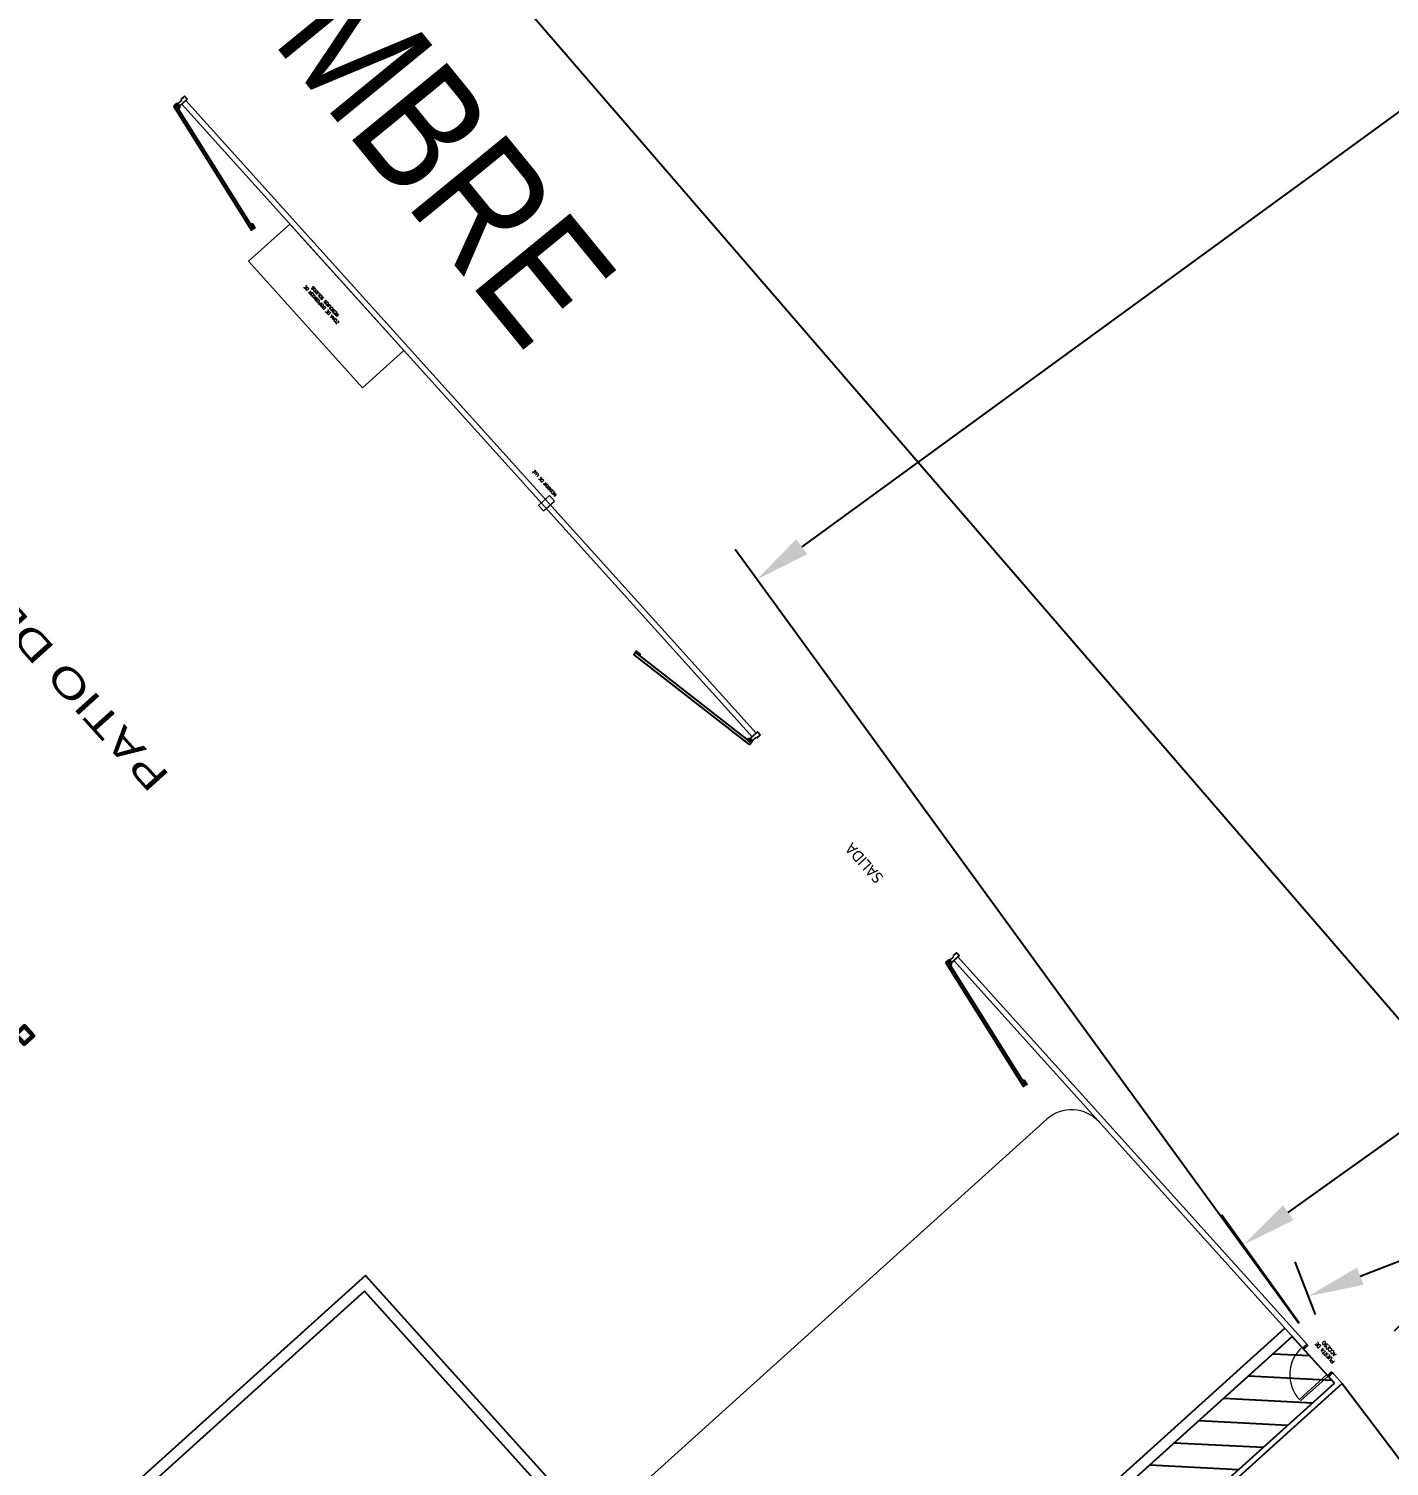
# Model space of a CAD drawing. Header units: metres. Extents: x -2639 to -2278, y 1912 to 2089.
# Drawn here: x -2346.746 to -2343.068, y 2046.443 to 2050.328 of the extents above; entities that cross this region are included whole.
import ezdxf

# ---------------------------------------------------------------- set-up
doc = ezdxf.new("R2010")
doc.units = ezdxf.units.M
for name, pattern in [('CENTER', [50.8, 31.75, -6.35, 6.35, -6.35]), ('DASHED2', [0.375, 0.25, -0.125]), ('HIDDEN', [0.375, 0.25, -0.125])]:
    doc.linetypes.add(name, pattern=pattern)
for name, color, linetype, lineweight in [('0.2', 2, 'Continuous', 9), ('muro00', 252, 'Continuous', 0), ('muro01', 254, 'Continuous', 0), ('muro02', 3, 'Continuous', 18), ('muro08', 2, 'Continuous', 60), ('MUROS', 1, 'Continuous', 40), ('T-TITULOS', 4, 'DASHED2', 5), ('VIAS', 8, 'HIDDEN', 9)]:
    doc.layers.add(name, color=color, linetype=linetype, lineweight=lineweight)
for name, color, linetype in [('4', 5, 'Continuous'), ('AMBIENTES', 3, 'Continuous'), ('REMODELACIONES', 6, 'Continuous')]:
    doc.layers.add(name, color=color, linetype=linetype)
doc.styles.add('ARIAL NARROW', font='ARIALN.TTF')
doc.styles.add('ROMANS', font='romans.shx')
doc.styles.get("Standard").update_dxf_attribs({"font": 'arial.ttf'})
doc.styles.add('TITLEINFO', font='arial.ttf', dxfattribs={"height": 0.2})
doc.styles.add('TITULOS', font='tahoma.ttf', dxfattribs={"height": 0.3})
doc.dimstyles.new('1-5000', dxfattribs={"dimtxt": 0.8, "dimasz": 0.15, "dimexe": 0.1, "dimexo": 0.2, "dimgap": 0.15, "dimtad": 2, "dimlfac": 10, "dimzin": 12, "dimdsep": 46, "dimtxsty": 'Standard', "dimcen": 0.2, "dimclrd": 1, "dimclre": 1, "dimclrt": 2, "dimadec": 5, "dimazin": 0, "dimtm": 1e-09, "dimtfac": 1, "dimtix": 1, "dimtmove": 0, "dimatfit": 3, "dimfxl": 0, "dimarcsym": 0})

# ---------------------------------------------------------------- blocks, each defined once
blk = doc.blocks.new('*D54')
at = {"color": 1, "lineweight": -2}
for p, q in [((-2331.1103, 2055.5632), (-2331.3202, 2055.8563)), ((-2343.3414, 2047.1282), (-2331.3839, 2055.6877)), ((-2343.3118, 2046.8291), (-2343.5216, 2047.1222))]:
    blk.add_line(p, q, dxfattribs=at)
at = {"color": 1}
for points in [[(-2331.3985, 2055.708), (-2331.3694, 2055.6673), (-2331.2619, 2055.775)], [(-2343.3559, 2047.1485), (-2343.3268, 2047.1079), (-2343.4634, 2047.0409)]]:
    blk.add_solid(points, dxfattribs=at)
at = {"layer": 'Defpoints', "color": 0}
for p in [(-2331.2619, 2055.775), (-2330.9939, 2055.4006), (-2343.1954, 2046.6665)]:
    blk.add_point(p, dxfattribs=at)
at = {"color": 2, "insert": (-2337.6877, 2051.862), "char_height": 0.8, "attachment_point": 5, "rotation": 35.596}
blk.add_mtext('150.05', dxfattribs=at)
blk = doc.blocks.new('*D55')
at = {"color": 1, "lineweight": -2}
for p, q in [((-2343.0544, 2046.8084), (-2342.7644, 2047.1003)), ((-2342.7284, 2046.9236), (-2331.7877, 2036.0547)), ((-2331.9008, 2035.728), (-2331.6108, 2036.0199))]:
    blk.add_line(p, q, dxfattribs=at)
at = {"color": 1}
for points in [[(-2342.7108, 2046.9414), (-2342.7461, 2046.9059), (-2342.8349, 2047.0294)], [(-2331.7701, 2036.0724), (-2331.8053, 2036.037), (-2331.6813, 2035.949)]]:
    blk.add_solid(points, dxfattribs=at)
at = {"layer": 'Defpoints', "color": 0}
for p in [(-2343.1954, 2046.6665), (-2331.6813, 2035.949), (-2332.0417, 2035.5861)]:
    blk.add_point(p, dxfattribs=at)
at = {"color": 2, "insert": (-2336.8645, 2041.8854), "char_height": 0.8, "attachment_point": 5, "rotation": 315.1887}
blk.add_mtext('157.22', dxfattribs=at)
blk = doc.blocks.new('*D56')
at = {"color": 1, "lineweight": -2}
for p, q in [((-2286.3212, 2068.9017), (-2286.3764, 2069.0442)), ((-2343.1468, 2046.9565), (-2286.4802, 2068.8968)), ((-2343.2676, 2046.853), (-2343.3228, 2046.9956))]:
    blk.add_line(p, q, dxfattribs=at)
at = {"color": 1}
for points in [[(-2286.4892, 2068.9201), (-2286.4712, 2068.8735), (-2286.3403, 2068.951)], [(-2343.1558, 2046.9798), (-2343.1378, 2046.9332), (-2343.2867, 2046.9023)]]:
    blk.add_solid(points, dxfattribs=at)
at = {"layer": 'Defpoints', "color": 0}
for p in [(-2286.3403, 2068.951), (-2286.249, 2068.7151), (-2343.1954, 2046.6665)]:
    blk.add_point(p, dxfattribs=at)
at = {"color": 2, "insert": (-2315.0151, 2058.4474), "char_height": 0.8, "attachment_point": 5, "rotation": 21.1656}
blk.add_mtext('610.66', dxfattribs=at)
blk = doc.blocks.new('*D68')
at = {"color": 1, "lineweight": -2}
for p, q in [((-2298.4225, 2079.5176), (-2299.946, 2081.6098)), ((-2300.0084, 2081.4407), (-2344.6565, 2048.9279)), ((-2343.3131, 2046.8282), (-2344.8367, 2048.9204))]:
    blk.add_line(p, q, dxfattribs=at)
at = {"color": 1}
for points in [[(-2300.0231, 2081.4609), (-2299.9937, 2081.4205), (-2299.8872, 2081.529)], [(-2344.6713, 2048.9481), (-2344.6418, 2048.9076), (-2344.7778, 2048.8396)]]:
    blk.add_solid(points, dxfattribs=at)
at = {"layer": 'Defpoints', "color": 0}
for p in [(-2298.3047, 2079.3559), (-2344.7778, 2048.8396), (-2343.1954, 2046.6665)]:
    blk.add_point(p, dxfattribs=at)
at = {"color": 2, "insert": (-2322.6614, 2065.6359), "char_height": 0.8, "attachment_point": 5, "rotation": 36.0622}
blk.add_mtext('555.32', dxfattribs=at)
blk = doc.blocks.new('CASCO ZETA GAS')
h = blk.add_hatch()
h.set_pattern_fill('ANSI31', color=256, scale=0.2, style=0)
h.paths.add_polyline_path([(2011.263, 1176.592), (2012.963, 1176.592), (2012.963, 1224.802), (2020.063, 1224.802), (2020.063, 1226.252), (2011.263, 1226.252)])
for p, q in [((2030.663, 1194.402), (2030.663, 1205.902)), ((2030.963, 1194.102), (2030.963, 1206.202)), ((2013.263, 1194.402), (2013.263, 1176.592)), ((2020.163, 1194.402), (2030.663, 1194.402)), ((2020.163, 1194.102), (2030.963, 1194.102))]:
    blk.add_line(p, q)
at = {"color": 9}
for p, q in [((2026.715, 1176.527), (2026.715, 1176.662)), ((2026.742, 1176.527), (2026.715, 1176.527)), ((2026.742, 1176.444), (2026.742, 1176.527)), ((2034.665, 1176.444), (2034.665, 1176.527)), ((2034.665, 1176.527), (2034.692, 1176.527)), ((2034.692, 1176.527), (2034.692, 1176.662)), ((2057.877, 1176.527), (2057.877, 1176.662)), ((2057.904, 1176.527), (2057.877, 1176.527)), ((2057.904, 1176.444), (2057.904, 1176.527))]:
    blk.add_line(p, q, dxfattribs=at)
blk.add_lwpolyline([(2011.263, 1176.592), (2012.963, 1176.592), (2012.963, 1224.802), (2020.063, 1224.802), (2020.063, 1226.252), (2011.263, 1226.252), (2011.263, 1176.592)])
for points in [[(2026.753, 1176.785), (2022.843, 1177.474), (2022.831, 1177.407), (2026.741, 1176.718)], [(2034.655, 1176.785), (2038.565, 1177.474), (2038.577, 1177.407), (2034.667, 1176.718)], [(2057.914, 1176.785), (2054.004, 1177.474), (2053.992, 1177.407), (2057.903, 1176.718)], [(2022.831, 1177.407), (2022.961, 1177.384), (2022.953, 1177.34), (2022.823, 1177.363)], [(2038.577, 1177.407), (2038.446, 1177.384), (2038.454, 1177.34), (2038.585, 1177.363)], [(2053.992, 1177.407), (2054.123, 1177.384), (2054.115, 1177.34), (2053.985, 1177.363)], [(2026.741, 1176.718), (2026.611, 1176.741), (2026.603, 1176.696), (2026.733, 1176.673)], [(2034.667, 1176.718), (2034.797, 1176.741), (2034.805, 1176.696), (2034.674, 1176.673)], [(2057.903, 1176.718), (2057.772, 1176.741), (2057.764, 1176.696), (2057.895, 1176.673)]]:
    blk.add_lwpolyline(points, close=True, dxfattribs=at)
for points in [[(2026.715, 1176.662), (2026.634, 1176.662), (2026.634, 1176.391), (2026.742, 1176.391), (2026.742, 1176.527)], [(2034.692, 1176.662), (2034.774, 1176.662), (2034.774, 1176.391), (2034.665, 1176.391), (2034.665, 1176.527)], [(2057.877, 1176.662), (2057.795, 1176.662), (2057.795, 1176.391), (2057.904, 1176.391), (2057.904, 1176.527)]]:
    blk.add_lwpolyline(points, dxfattribs=at)
at = {"layer": '0.2'}
blk.add_line((2021.763, 1177.592), (2021.763, 1194.102), dxfattribs=at)
blk.add_arc((2020.763, 1177.592), 1, 270, 0, dxfattribs=at)
at = {"layer": 'muro01'}
blk.add_lwpolyline([(2043.283, 1176.691), (2043.083, 1176.691), (2043.083, 1176.291), (2043.283, 1176.291)], close=True, dxfattribs=at)
at = {"layer": 'muro02'}
for p, q in [((2011.113, 1176.442), (2011.113, 1226.402)), ((2011.263, 1176.592), (2011.263, 1226.252)), ((2011.113, 1176.442), (2011.52, 1176.442)), ((2011.263, 1176.592), (2011.57, 1176.592)), ((2012.52, 1176.592), (2026.634, 1176.592)), ((2012.52, 1176.442), (2026.634, 1176.442)), ((2026.634, 1176.442), (2026.634, 1176.592)), ((2034.774, 1176.592), (2057.795, 1176.592)), ((2034.774, 1176.442), (2034.774, 1176.592)), ((2034.774, 1176.442), (2057.795, 1176.442))]:
    blk.add_line(p, q, dxfattribs=at)
blk.add_lwpolyline([(2053.436, 1178.097), (2048.836, 1178.097), (2048.836, 1176.592), (2053.436, 1176.592)], close=True, dxfattribs=at)
at = {"layer": 'muro08'}
blk.add_lwpolyline([(2042.135, 1196.762), (2041.785, 1196.762), (2041.785, 1196.432), (2042.135, 1196.432)], close=True, dxfattribs=at)
at = {"layer": 'MUROS'}
for p, q in [((2011.52, 1176.592), (2011.52, 1176.442)), ((2012.52, 1176.592), (2012.52, 1176.442))]:
    blk.add_line(p, q, dxfattribs=at)
at = {"layer": 'REMODELACIONES'}
blk.add_line((2012.963, 1219.702), (2012.963, 1176.592), dxfattribs=at)
at = {"layer": 'VIAS', "color": 1, "linetype": 'CENTER'}
for p, q in [((2011.52, 1177.592), (2011.52, 1176.592)), ((2011.52, 1177.592), (2011.52, 1176.592)), ((2011.57, 1176.592), (2011.57, 1177.592))]:
    blk.add_line(p, q, dxfattribs=at)
at = {"layer": 'VIAS', "linetype": 'CENTER'}
blk.add_line((2011.52, 1176.592), (2011.57, 1176.592), dxfattribs=at)
at = {"layer": 'VIAS', "color": 1, "linetype": 'CENTER'}
blk.add_arc((2011.57, 1176.592), 1, 0, 90, dxfattribs=at)
at = {"layer": 'AMBIENTES', "ltscale": 0.015, "style": 'TITLEINFO', "width": 1.35}
blk.add_text('PATIO DE MANIOBRA', height=0.75, dxfattribs=at).set_placement((2044.525, 1188.963))
at = {"layer": 'muro00', "attachment_point": 5, "style": 'ROMANS'}
for s, width, insert, char_height in [('ZONA DE DISPOSICON DE RESIDUIOS SOLIDOS', 1.55067, (2051.243, 1177.35), 0.08), ('PUERTA DE ACCESO', 0.84597, (2012.052, 1176.155), 0.096), ('MEDIDOR DE LUZ', 1.13931, (2043.623, 1176.166), 0.08)]:
    blk.add_mtext_dynamic_manual_height_columns(s, width=width, gutter_width=0.75, heights=[0], dxfattribs=dict(at, insert=insert, char_height=char_height))
at = {"layer": 'T-TITULOS', "insert": (2029.569, 1176.776), "char_height": 0.3, "width": 4.89296, "attachment_point": 1, "style": 'TITULOS'}
blk.add_mtext('SALIDA', dxfattribs=at)

msp = doc.modelspace()

# ---------------------------------------------------------------- linework, layer by layer
msp.add_line((-2343.1954, 2046.6665), (-2347.3904, 2042.8845))
at = {"color": 2}
for points in [[(-2342.3859, 2046.8906), (-2349.3906, 2054.9997), (-2345.8776, 2058.4898), (-2338.2846, 2048.2472), (-2342.3859, 2046.8906)], [(-2343.1954, 2046.6665), (-2338.1517, 2040.0125), (-2342.1179, 2036.9915), (-2343.9361, 2035.5993), (-2347.0386, 2039.0668), (-2345.6884, 2040.6695), (-2349.0331, 2045.0224)]]:
    msp.add_lwpolyline(points, dxfattribs=at)

# ---------------------------------------------------------------- block references
at = {"xscale": 0.1, "yscale": 0.1, "zscale": 0.1, "rotation": 132.0361737343117}
msp.add_blockref('CASCO ZETA GAS', (-2121.1544, 1976.0712), dxfattribs=at)

# ---------------------------------------------------------------- texts
at = {"layer": '4', "color": 1, "linetype": 'Continuous', "style": 'ARIAL NARROW'}
msp.add_text('CALLE SIN NOMBRE', height=0.330603, rotation=309.2794, dxfattribs=at).set_placement((-2347.7431, 2052.3143))

# ---------------------------------------------------------------- dimensions: what is measured, and where the dimension line sits
for p1, p2, distance, picture, middle in [((-2298.3047, 2079.3559), (-2343.1954, 2046.6665), -2.6882, '*D68', (-2322.6614, 2065.6359)), ((-2343.1954, 2046.6665), (-2286.249, 2068.7151), 0.2529, '*D56', (-2315.0151, 2058.4474)), ((-2343.1954, 2046.6665), (-2330.9939, 2055.4006), 0.4604, '*D54', (-2337.6877, 2051.862)), ((-2343.1954, 2046.6665), (-2332.0417, 2035.5861), 0.5115, '*D55', (-2336.8645, 2041.8854))]:
    dim = msp.add_aligned_dim(p1=p1, p2=p2, distance=distance, dimstyle='1-5000')
    dim.commit()
    dim.dimension.update_dxf_attribs({"geometry": picture, "text_midpoint": middle})

doc.saveas('drawing.dxf')
